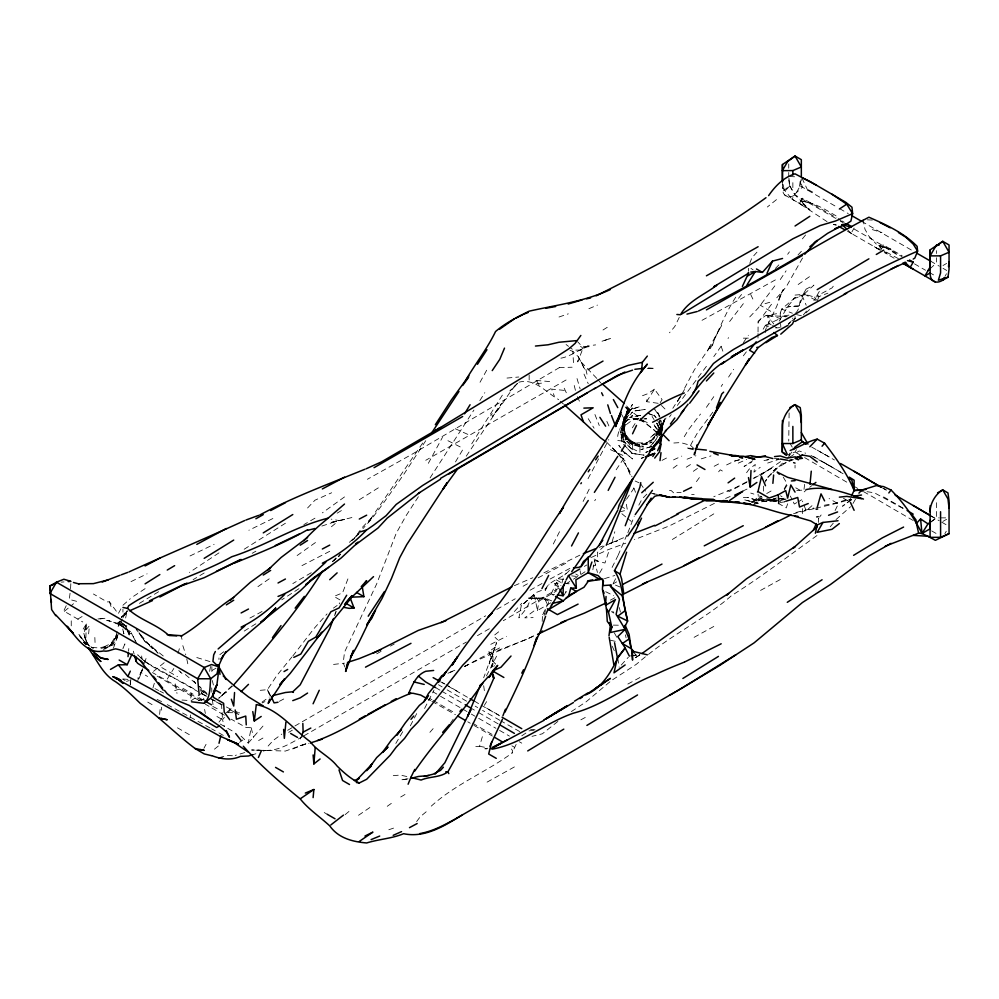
<?xml version="1.0" encoding="UTF-8"?>
<svg xmlns="http://www.w3.org/2000/svg" width="999" height="999" viewBox="0 0 999 999"><rect width="100%" height="100%" fill="white"/><g stroke="black" fill="none" stroke-linecap="round" stroke-linejoin="round"><path stroke-width="0.75" stroke-dasharray="5 3.75" d="M792.856 187.65L792.869 179.121M661.813 436.063L661.862 427.834L657.017 419.717M757.991 338.074L758.029 333.491M758.041 331.968L758.116 321.266L765.496 315.647L780.269 313.087L781.68 309.116L795.042 297.64L804.62 294.243L814.497 297.065L819.005 296.553L827.896 293.157M211.863 666.533L211.863 674.849M86.301 624.013L85.789 640.771L83.879 633.603L86.301 624.013L82.43 630.307M660.901 433.953L661.088 428.271L659.303 420.779L661.613 427.422L664.61 418.868C661.75 431.468 653.433 443.319 639.934 445.404L639.934 452.522L632.554 448.663L625.162 438.474M542.207 621.428L542.519 614.51L545.392 609.34M70.567 588.698L70.879 582.829M638.461 418.943L632.554 419.88L625.162 425.462L625.774 423.776L621.203 438.199L621.166 434.265L625.162 443.119L623.688 441.346L621.615 429.907L625.162 422.215L624.4 422.989L632.554 415.334L624.4 422.989L621.353 429.757L622.627 424.887L623.638 431.068L625.574 415.134L625.162 417.232L632.554 404.42C623.601 413.536 619.492 428.096 626.373 439.785L622.627 424.887L627.996 408.004C624.375 419.667 617.644 432.867 623.126 444.755M763.373 486.163L763.636 492.519M818.381 522.39L818.73 518.131L816.945 522.215M748.388 271.266L748.663 268.269M661.276 432.642L662.1 423.788L662.737 428.059L662.037 431.068M191.259 693.144L190.497 701.223L203.721 691.808M128.546 651.248L128.809 648.551M88.611 633.878L89.423 625.811L84.49 631.493L86.001 625.736M159.615 714.41L160.352 707.08M804.595 484.378L803.658 492.37L805.843 490.397M782.417 183.391L782.442 187.65A17.233 9.953 -60 0 0 795.042 194.917L800.249 185.901L800.973 179.795M799.537 186.301L800.511 178.634M662.362 430.207L662.737 427.322L660.714 419.967M661.113 433.504L661.862 427.834L654.295 415.147L656.243 418.431M70.067 593.244L69.256 599.4L76.486 601.286L70.966 605.856M119.231 621.715L117.432 630.044M130.232 684.265L131.393 675.636M789.11 412.899L788.748 441.121M569.455 570.354C562.824 578.334 550.811 579.645 545.491 588.836L536.538 592.357L523.701 603.646L521.765 603.321L518.868 617.906L526.498 608.329L529.158 602.647L534.34 595.267L538.911 601.148L537.474 610.514L535.002 610.164L524.762 617.857L533.129 617.619M663.823 420.167L662.587 427.984L659.952 434.977M658.166 403.309L646.59 401.685L647.327 397.215M491.595 667.669L492.22 663.973L495.429 664.073L493.731 666.495M608.478 552.459L604.969 563.011L594.43 560.576L592.794 570.042L590.147 571.578M545.491 588.836L545.192 590.471L549.063 584.165M241.109 736.163L248.264 743.106L251.186 727.734L246.166 727.522L231.119 719.155M210.564 666.458L209.515 671.927L216.046 668.169M125.649 618.019L127.01 611.138M141.983 669.805L137.712 680.656M661.001 435.589L662.637 427.385L655.282 440.821L650.162 446.391L658.079 437.312M189.96 717.981L190.622 714.947M119.705 621.128L118.706 625.661L122.203 619.155M431.268 806.131C455.144 784.34 486.026 772.102 512.025 753.121L512.562 750.724L509.49 746.066M788.511 458.042L789.847 451.985M661.675 427.447L663.361 419.892M127.01 610.726L126.448 613.074L121.229 617.357M612.212 541.783L614.81 531.743M495.467 647.04L488.773 651.698L492.22 660.027L495.429 664.073L493.044 661.75L492.882 654.07L496.615 642.632L483.678 677.759M178.059 653.546L179.945 646.353M795.679 313.024C801.323 308.117 798.014 297.565 804.62 294.243L806.106 289.098L813.96 285.115L802.522 295.554L806.106 289.098M544.118 615.434L546.103 608.054M538.911 601.148L556.268 591.133L554.845 583.428L561.9 583.054L563.911 575.686L566.083 573.538M117.008 631.505C116.021 640.072 110.352 647.452 102.135 650.212M475.799 746.553L479.557 746.29L482.554 736.026M152.909 688.061L154.633 682.23M117.457 635.714C117.095 644.193 107.68 647.115 100.774 648.413L111.126 643.456L116.521 634.615M113.436 648.201L117.857 635.414M660.926 433.841L662.737 427.322L657.979 413.012L654.707 409.453L659.515 416.308M142.308 669.992L137.712 678.346M144.643 662.812L146.041 658.503M710.326 348.676C718.543 330.756 725.798 311.838 737.012 295.267M787.649 503.808L786.25 507.904L773.376 500.474L760.938 501.823L752.122 505.257L756.955 501.823M142.757 668.893L141.371 672.864L147.615 676.473M712.337 345.829L715.184 337.35L721.578 325.587L707.08 351.323L711.226 345.192L694.492 369.642L683.353 390.509M802.534 258.042L786.513 286.313L781.905 292.183L776.735 306.256L765.496 329.77L765.696 334.39M627.859 532.742L634.29 516.108M116.471 634.964L114.473 640.272L118.357 633.99M334.565 615.721L336.101 611.65M139.111 678.471L142.707 668.93M347.914 578.908L342.557 592.869L333.928 596.415L340.884 600.436L339.185 603.933M749.762 263.386L751.897 257.804L756.955 252.198M334.99 614.085L336.001 611.475M638.836 505.144L642.082 498.951L647.327 493.656L644.705 489.797M817.194 301.011L819.005 296.553M516.146 744.405L512.025 753.121M546.565 606.942L549.113 601.261L544.48 597.939C511.351 599.6 537.837 595.204 549.113 601.261M779.183 321.154L787.649 306.581L795.042 297.64M300.212 738.985L301.373 736.251M827.047 221.641L799.387 203.446L802.422 198.189L836.887 217.969M622.889 422.115L628.758 408.441M618.044 555.469L626.773 535.164M679.258 317.382L674.75 326.573L669.48 332.792M793.768 321.129L795.042 318.356L795.042 314.248L802.422 316.046M551.311 593.668L556.468 582.492L560.976 585.576M486.438 675.936L496.565 656.206M66.246 605.669L63.849 610.689L64.348 611.338L82.767 621.977M765.284 482.155L766.558 479.483L765.496 480.694L771.153 473.601L776.485 468.156L772.876 470.904L786.425 462.387M424.587 708.453L434.041 690.034M835.102 510.526L838.348 503.871L829.108 498.538M564.26 595.054L566.083 591.371L566.083 594.105M583.104 501.486L589.672 488.224M612.112 567.42L617.782 555.993M684.502 389.46L681.942 393.981M819.342 291.421L813.91 300.674M553.321 543.98L559.989 530.781M588.024 478.733L608.803 439.572M620.042 587L612.874 584.028L615.684 578.608M410.352 725.823L417.17 712.699M784.165 488.936L787.075 483.466L783.241 477.147M122.902 617.857L125.687 612.637L121.441 617.007M203.946 748.226L206.056 744.33M428.346 463.311L442.457 437.337M480.019 382.267L487.162 369.343M120.916 608.903L118.219 613.773L109.428 601.798L107.13 601.922L93.419 594.005M680.044 397.028L677.31 401.86L681.168 395.292M402.759 731.668L395.829 743.456M855.506 499.163L852.859 503.746M809.814 209.478L792.007 199.176L795.042 193.931L802.422 187.15L801.335 184.003L801.335 179.645M799.387 203.446L802.422 198.189M879.969 249.975L851.098 233.291L854.12 228.047M796.44 449.6L795.042 452.023L787.649 455.082M944.979 276.336L946.478 273.751M944.854 533.666L946.253 531.243M880.619 250.362L883.665 245.092L902.134 255.744M763.161 329.22L765.371 325.424M599.562 573.114L603.009 567.245M680.007 397.103L672.827 408.304M815.933 300.337L804.62 294.243L798.288 306.418L787.649 306.581M455.482 461.913L463.037 449.225M430.07 477.909L473.913 410.052M684.253 436.713L688.711 429.383L700.511 414.048M502.347 395.154L470.854 445.204M167.245 679.07L173.814 668.481M479.845 400.599L484.84 392.644M784.352 489.61L788.199 483.441L787.075 483.466M425.749 440.709L403.671 474.55L383.216 503.421L372.177 518.319L362.974 528.596M484.278 705.394L486.625 701.635M646.59 401.685L654.482 389.185L662.1 399.65L659.602 403.546L664.972 408.978L665.059 412.35M632.355 427.809L636.438 421.416M623.788 458.341L614.547 472.202M721.178 386.463L722.627 384.215M743.343 355.819L746.852 351.186M789.285 455.819L791.757 452.023M743.343 303.684L728.571 322.889M728.034 338.461L728.571 337.637M758.116 322.352L772.876 302.41M728.571 377.085L733.666 369.318M774.824 285.864L758.116 308.142L748.713 317.994M706.405 407.33L713.798 396.64M706.405 366.333L676.872 406.106M780.269 279.558L786.088 270.829M466.246 456.193C478.059 438.486 490.097 421.079 501.71 403.321L492.22 416.633C501.923 406.531 507.842 393.244 517.619 383.179L509.927 391.009L517.395 383.554M721.178 346.203L713.798 356.618M743.343 342.719L748.351 335.252M787.649 325.911L792.931 318.044M626.523 499.263L633.953 488.199L631.405 486.725M418.369 496.728L405.981 515.859L396.203 533.316L376.648 583.965L344.505 652.222L343.219 662.974L344.942 667.095M450.349 723.326L453.608 718.631M490.734 415.759L492.22 413.636M594.717 500.711L595.629 499.413M666.021 418.019L656.53 433.004L661.5 427.347L650.099 437.824L654.707 433.853L660.814 433.741M260.24 690.321L267.395 689.685L276.598 675.848L291.858 657.042M422.714 442.994L368.281 522.44L372.764 516.495L362.237 527.484L353.484 539.472L358.391 533.778L347.24 544.405M746.578 472.727L749 469.343L755.294 464.448L753.92 472.177L760.214 467.295M292.807 656.006L313.848 628.746L327.06 613.898M787.649 254.295L789.41 251.848M117.482 635.189L109.653 646.016L98.127 647.901L89.823 647.227L93.394 648.201L86.001 643.856L78.621 633.99L86.001 643.856M359.278 533.179L351.898 540.746M638.461 418.643L632.554 418.331L625.162 420.854C621.603 426.123 616.808 432.517 617.782 439.185M669.48 416.92L671.191 414.585M696.428 481.63L700.823 475.636M416.633 821.553L420.204 816.795L428.321 809.989M833.266 286.226L831.967 287.937L817.507 295.692M833.303 523.126L830.244 526.773M819.542 517.07L821.166 514.96M218.956 722.177L224.35 715.184M224.375 717.369L222.527 719.717L224.338 726.485M228.059 712.687L231.756 707.991L226.336 712.687M738.511 298.289L741.558 294.48M712.836 412.2L697.477 432.854L691.633 443.206L690.571 445.367L693.044 449.063M248.264 743.106L263.012 726.036M802.422 238.861L806.118 234.29M718.631 471.815L720.254 469.805L725.474 472.814M803.346 314.935L807.929 309.39M429.882 732.329L433.141 728.633M268.144 746.053L273.202 740.446L281.843 734.065M514.385 611.538L521.765 603.321M621.228 665.059L628.334 657.23M798.001 254.97L802.422 250.162M776.785 297.752L781.905 292.183M231.868 685.888L219.143 697.864M788.923 178.259L789.834 185.901L784.627 191.421L782.442 181.631M307.58 507.979L314.985 500.187L331.656 492.757M836.001 519.58L850.549 506.718M775.374 268.481L780.269 263.449M772.726 472.802L782.529 463.124M332.417 561.438L336.738 557.105M232.667 685.901L218.956 698.076M580.856 350.112L583.079 347.964L588.236 345.554L580.856 350.112L573.463 350.1L569.78 347.315M806.018 312.924L810.464 308.679M338.174 556.568L340.259 554.582M332.729 561.738L337.125 557.567L333.953 560.501M604.22 546.078L597.427 552.397L597.877 561.188L589.585 556.393M930.094 268.756L935.364 263.911M523.701 603.646L535.177 593.219M811.962 505.694L806.168 510.876L802.422 501.023M122.939 605.257L130.32 598.701M780.531 461.663L766.757 471.066L751.897 479.545M776.473 199.625L767.344 207.018M331.431 526.748L337.462 521.69M64.348 611.338L69.868 606.768M345.117 814.66L350.162 810.464M760.289 475.861L766.37 470.841M645.342 656.818L636.238 664.36L611.962 680.194M771.653 473.901L765.509 478.871M214.46 749.175L220.592 744.193M153.509 671.34L164.685 662.3M223.252 694.555L226.336 692.057L217.095 699.525M783.491 190.759L789.66 185.802L788.623 179.108M557.867 721.44L542.357 733.803L531.992 736.35M788.248 323.751L790.509 321.953M791.645 321.054L795.042 318.356L797.989 317.432M809.689 487.325L811.775 485.689M498.663 631.83L493.481 635.913L497.564 639.722M127.86 610.839L122.939 614.66L122.939 609.278M645.704 443.818L654.707 436.825L652.597 439.26L661.326 427.247L664.61 420.616L658.528 434.165L660.951 428.359L654.707 438.111L645.142 443.481L647.327 442.944L632.554 442.869L627.384 439.21L623.963 432.654L622.739 424.837L627.384 439.21L639.934 446.74L643.593 446.903L632.654 444.692L639.934 446.74L626.885 439.485L623.026 433.191C620.829 423.588 625.686 414.398 632.554 407.992L628.458 412.999L630.706 409.565L640.197 406.518L630.706 409.565L622.976 422.165L625.824 415.284L623.838 431.193L622.802 424.8L626.885 439.485L632.554 444.58L623.026 433.191L625.824 440.109L623.076 424.637L622.802 430.594L626.448 415.646L625.162 419.992L623.326 422.365L621.615 429.907L624.2 423.988L623.289 439.398L621.166 434.265L623.538 442.657M542.519 614.51L543.918 613.411M648.488 654.37C674.974 633.066 705.843 618.119 731.455 595.666C761.438 576.86 789.285 555.332 818.044 534.79M931.205 521.94L936.463 517.869L939.26 517.869M121.478 617.245L128.109 612.125M609.865 681.817L586.101 701.835L568.581 713.411M315.472 542.532L295.13 556.955M851.797 499.2L842.482 506.256L851.31 499.625M344.505 496.928L322.352 512.862M673.126 468.181L679.595 463.386M798.164 284.515L811.588 275.212M223.876 651.698L218.956 655.307L218.956 659.54M654.482 389.185L647.639 393.756L639.934 396.703M930.444 522.052L936.463 517.869L936.463 500.811M239.535 742.332L242.844 739.984M758.166 500.961L764.198 496.678M358.516 815.284L372.053 806.043M387.25 806.293L393.868 801.585M261.963 702.172L269.193 697.04M257.929 586.65L271.353 577.347M333.429 608.104L337.125 605.494M693.318 471.303L700.012 466.645M218.956 552.872L189.41 572.427M521.765 735.826L529.158 730.843L535.064 730.082M789.685 457.255L799.088 450.949L805.694 453.221M298.963 588.673L281.73 599.812M713.798 513.861L669.48 541.258M145.092 588.661L132.33 597.102M593.156 566.433L595.629 564.797M752.821 460.689L744.03 466.471L751.535 462.275M103.347 649.412L115.547 641.483M580.856 574.487L585.776 571.291M359.278 499.775L381.443 485.889M255.881 623.801L241.109 633.004M686.238 467.22L693.281 462.762M573.463 579.183L579.62 575.274M603.009 329.995L610.389 325.324M639.71 654.982L633.828 658.691L639.959 654.845M285.427 523.239L241.109 551.173M311.276 572.727L292.807 583.578M566.083 583.778L569.78 581.48M204.183 572.989L193.107 579.682M158.629 591.72L137.712 604.395M337.125 513.174L343.943 509.04M77.81 619.105L85.027 614.747M559.477 367.545L412.337 454.058L367.382 479.283M314.96 518.194L303.883 524.612M558.691 588.286L503.296 620.704M287.65 730.319L293.681 726.685M288.711 732.342L292.345 730.182M766.757 471.066L772.876 467.445L753.184 478.371M400.699 797.002L408.029 792.707M758.116 498.551L761.8 496.391M751.96 502.135L756.88 499.263M258.604 740.546L265.984 736.275M766.733 493.518L772.876 489.96M942.994 265.522L946.627 263.424M294.917 725.986L301.061 722.427M302.297 721.715L485.714 615.821M496.79 609.427L515.247 598.763M584.353 566.396L586.875 564.934M302.66 736.55C290.497 743.231 277.772 751.872 263.261 750.174M303.883 735.838L466.371 642.032M477.447 635.639L489.76 628.521M550.874 602.772L537.474 610.514L534.34 595.267M612.874 584.028L616.633 581.868M942.894 521.428L946.59 519.293M566.083 379.97L425.749 460.302M796.777 502.609L794.305 504.033L790.321 496.041M798.014 501.91L801.722 499.775M252.185 553.296L255.881 551.198M376.723 653.821L382.942 650.299M523.114 586.251L529.333 582.729M530.044 590.247L542.519 583.229M499.612 647.889L462.674 667.382C486.263 655.606 510.676 646.066 534.865 635.676M780.269 579.532L758.116 591.745M713.798 626.448L691.633 638.698M514.385 766.932L484.84 783.378M550.049 579.058L571.715 567.395M775.386 279.895L699.799 321.541M329.732 551.311L300.2 566.533M390.447 646.103L394.23 644.03M639.934 677.522L625.162 685.514M538.111 577.847L569.005 561.575M746.827 482.305L728.696 491.733M775.424 498.526L765.496 501.386L761.063 500.936M610.389 600.149L615.322 597.489M580.856 719.817L588.236 715.858M279.333 701.348L287 697.24M776.573 497.939L772.414 499.912L776.61 499.338M786.313 462.312L783.628 463.748L792.17 460.152M543.918 572.827L580.856 554.67M747.027 481.643L735.102 487.887L713.798 496.715M662.05 460.364L668.506 456.98M714.16 466.283L721.89 462.225M262.337 702.909L264.947 701.573M490.784 644.343L506.481 636.338M529.158 638.086L535.302 634.952M131.031 581.605L147.103 573.826M190.01 555.968L214.123 544.305M272.864 518.518L248.876 530.257M591.371 557.43L607.742 549.825L625.786 543.181M726.598 464.935L734.652 461.051L740.446 459.453M756.118 500.524L750.724 503.084L758.116 497.152L758.116 494.055M757.454 499.875L762.849 497.315M742.519 491.183L749.337 488.012M673.538 459.877L681.768 456.106M765.496 325.224L780.269 318.531L780.269 313.087M514.385 585.664L532.842 577.722M714.397 503.384L669.48 525.849L634.427 539.647M292.807 748.925L307.492 743.194L285.427 751.061L251.586 749.987L259.053 750.162M843.418 498.264L847.264 500.487L849.999 499.263M727.534 491.058L728.571 490.609M772.876 499.213L775.286 498.139M738.261 463.136L746.665 459.465M725.574 498.464L732.654 495.442M588.911 308.691L597.464 305.095M610.851 543.094L627.285 536.176M526.51 639.372L497.664 650.549M464.835 666.308L467.719 665.134M648.301 451.348L645.741 452.36L647.327 451.835M767.657 463.061L779.245 459.203M687.075 459.178L695.903 455.744M607.017 544.78L617.782 540.596L609.727 543.543M244.805 752.559L235.202 755.444M450.187 672.065L455.257 670.117M847.264 500.487L850.112 499.4M447.914 673.239L455.294 670.466M793.456 298.851L802.147 295.667L806.193 305.269M770.866 499.413L765.496 501.386L771.865 499.6M643.943 457.33L641.258 458.304L644.892 457.092M599.313 547.327L603.009 545.991M845.953 499.737L836.887 503.021L822.739 505.519M652.247 446.441L640.921 449.587L651.947 446.391M388.823 829.744L396.203 827.209M559.003 317.008L568.294 313.836M351.898 517.544L336.613 521.216L319.131 526.948M174.638 690.646L182.492 688.074L193.107 694.205M109.753 646.078L115.547 644.205M604.482 578.658L614.822 575.461M701.261 458.841L710.951 455.906M252.922 754.657L255.881 753.758M769.817 302.272L760.064 305.157L771.99 312.05M787.649 460.626L792.082 459.39M263.261 751.073L265.597 750.424L263.074 750.311M814.247 508.591L793.556 513.723M815.721 508.179C827.247 505.619 838.436 503.234 849.699 499.4M218.956 757.717L227.31 755.469L233.716 755.806M560.926 358.179C573.401 355.894 582.654 345.854 595.629 344.905M126.486 681.33L129.283 680.581M300.2 745.629L309.053 743.293M795.841 512.512L813.898 508.029M734.652 461.051L739.372 459.84M619.655 511.9L627.372 509.989L625.686 500.487M780.269 500.487L786.176 499.088M336.613 521.216L329.732 522.739L344.505 519.48L338.786 520.541L331.218 519.155M768.88 459.54L763.548 460.689L768.443 459.652M198.551 700.511L204.183 699.462M796.765 490.521L803.808 490.034M487.787 748.251L484.84 748.775L487.787 748.925M786.163 498.988L774.237 500.974L777.259 500.736M97.902 618.98L105.769 618.194L95.105 619.505M630.856 655.856L639.934 654.357M789.135 460.389L793.556 459.702M408.042 778.82L400.674 779.932L408.379 778.858M333.554 664.422L344.505 663.161M778.134 499.113L784.24 498.214L780.519 495.779M784.24 498.214L772.876 499.9L759.715 499.263C765.284 502.372 771.44 500.249 777.309 502.06M795.042 295.092L804.62 294.243M776.448 459.602L779.357 459.178M788.948 315.122L781.33 316.221L765.496 315.647L772.876 316.208L780.269 318.531L780.843 327.435M780.269 502.472L784.789 501.848L777.647 500.986M638.573 418.868L633.091 419.468L637.624 419.255M758.753 500.561L770.054 499.475M536.538 383.616L543.918 382.954M506.993 378.059L518.806 376.998M393.269 775.661L400.187 775.062L408.204 776.822M775.699 327.984L779.707 327.672M61.226 582.13L64.011 581.918M630.831 655.993L639.772 655.332M883.665 245.092L878.283 245.492L880.032 249.151M673.85 443.007L680.631 442.582L690.571 445.367L694.018 448.626M518.806 382.217C534.827 377.859 546.228 392.595 558.691 399.637M799.5 305.719L791.37 306.181L781.68 309.116L792.369 313.224M529.632 598.538L543.169 597.827M643.681 418.956L646.703 418.806L641.296 418.731M774.362 458.616L778.795 458.441M559.265 367.669L572.115 367.207M647.327 368.531L654.707 368.356L647.527 367.869M743.343 338.162L749.2 338.124M255.881 750.199L260.314 750.187M940.658 517.869L946.253 517.869M613.349 625.124L619.255 625.212M227.672 712.624L233.229 712.724M234.615 712.749L240.172 712.849L235.015 711.251M676.872 492.519L681.131 492.607M743.343 497.44L747.914 497.552L756.655 500.199M691.633 494.368L694.18 494.455M872.352 220.055L863.036 219.63L864.984 229.283L868.893 236.164L876.285 244.056M789.597 176.498L796.54 176.885M182.018 700.049L189.41 700.524M535.926 380.432L549.949 381.568M787.224 316.596L781.468 316.134L785.988 316.87M530.631 729.407L535.064 729.769M122.939 678.945L130.32 679.582M632.554 442.732L647.327 444.155L652.097 441.995L646.603 444.33L647.327 444.155L639.934 445.217L632.554 442.869L625.162 434.34L627.384 439.21L639.934 445.217L632.554 442.732L623.963 432.654L626.885 439.485L634.165 443.818M564.235 390.384L551.623 389.135L554.333 396.103M564.697 583.366L568.906 583.841L568.781 581.068M588.236 346.853L581.805 346.129L577.634 341.745M617.782 440.534L627.11 441.608M571.628 575.861L576.211 576.386M758.116 495.966L761.151 496.316M773.376 500.474L776.223 500.811M789.66 185.802L795.042 195.117L801.223 200.999C814.123 202.385 825.549 209.615 836.488 216.146M554.495 594.567L551.635 594.18L554.208 595.666M669.48 490.359L671.278 490.621L675.749 494.867M866.995 491.695L874.35 492.782L904.694 509.365M653.021 493.718L657.417 494.43M651.56 493.481L654.707 493.993M801.223 200.999L806.73 207.73L801.223 200.999L809.814 202.447M558.691 578.783L564.597 579.782M833.441 224.5L836.4 225.05M833.303 224.475L835.976 224.962M479.557 746.29L487.899 747.864M610.389 640.247L617.582 641.82M768.643 326.236L765.808 325.537L768.144 327.535M693.456 449.787L686.151 447.927L694.08 448.626M772.402 500.462L776.335 501.461M803.171 201.261L813.124 204.046M756.63 500.224L747.914 497.552M637.599 419.842L632.554 418.331M638.985 420.229L647.327 422.589L641.171 419.742M885.376 247.615L878.283 245.492L881.518 248.564L878.283 245.492L891.058 249.35L885.376 247.615L899.762 256.368M660.751 433.204L654.707 431.206L659.815 435.714M872.277 229.595L881.967 232.53M570.067 350.462L572.827 351.311L578.259 356.693L585.039 369.842L578.259 356.693L577.759 361.95L583.079 347.964L580.481 346.453M196.791 657.542L211.563 662.062M771.403 499.712L777.309 501.548M750.724 493.069L753.895 494.093M126.836 625.861L106.743 620.391L110.839 621.128L108.167 620.379L122.939 626.186L130.32 631.518L116.933 623.039L122.939 626.186L117.882 622.489L130.32 633.828L125.849 626.423L122.939 624.1M648.925 413.773L654.707 415.859L656.543 417.832M647.327 413.111L654.707 415.859M551.698 600.874L544.48 597.939L547.477 604.745M635.152 481.019L639.048 482.779M455.294 428.733L470.067 435.402M610.389 449.612L625.162 456.443M161.576 701.585L156.169 698.988M766.733 498.464L772.876 501.448L769.155 499.4M605.694 591.72L613.748 595.704M898.438 258.666L884.902 251.336M447.914 440.696L462.674 448.164M154.945 688.623L158.629 690.496M771.228 324.887L768.618 323.551L767.544 315.647L773.788 323.976M772.539 325.549L776.46 327.547M810.951 455.469L831.967 467.082M159.865 691.121L163.561 693.056M212.799 706.418L218.956 709.665M226.336 706.942L233.716 710.851M167.245 704.607L210.339 728.096M808.328 189.76L815.971 193.881M218.956 702.934L222.64 704.932M174.638 678.309L145.092 661.825L137.712 654.832C153.671 670.966 176.823 677.584 195.567 690.009M211.563 698.888L217.72 702.26M206.643 696.166L200.487 692.757M201.723 700.411L152.485 672.589M428.121 699.238L430.631 700.624M431.88 701.323L455.444 714.722M823.638 453.821L808.715 445.379M519.78 731.593L501.123 721.041M883.665 488.511L886.125 489.897M854.12 486.388L857.816 488.461M179.083 680.968L197.79 691.495M211.563 728.783L215.26 730.856M511.913 745.816L514.385 747.215M233.891 711.875L226.423 707.654M235.14 712.574L238.873 714.672M216.458 702.035L222.69 705.544M847.539 231.331L854.12 235.04M817.194 450.112L831.093 458.054M813.498 456.468L841.82 472.764M519.305 741.758L521.765 743.144M201.523 693.606L206.506 696.415M210.24 698.526L215.21 701.335M220.18 724L233.716 731.792M218.956 732.929L223.876 735.726M499.887 720.341L482.604 710.414M433.141 700.461L455.294 713.211M823.7 462.325L843.193 473.801M486.625 708.091L500.187 715.896M447.914 686.026L468.831 698.076M475.212 706.156L477.672 707.579M800.249 185.901L838.124 207.767M839.635 208.641L848.251 213.611M861.513 221.266L913.498 251.273M930.444 261.064L939.347 266.209M943.031 268.331L946.727 270.467M835.664 218.369L795.042 194.917L789.834 185.901M840.584 221.216L843.044 222.627M854.12 229.033L902.134 256.743M914.447 263.848L925.524 270.242M929.207 272.377L935.364 275.936M879.757 249.85L873.251 246.091L879.382 249.65M784.627 194.917L802.422 205.195M894.117 258.204L884.29 252.51M824.587 454.283L834.427 459.977M930.444 515.659L939.197 520.716M941.67 522.14L946.59 524.975M883.665 496.928L904.595 509.015M799.962 454.87L795.042 452.023L792.944 448.389M931.68 530.906L939.06 535.177M846.74 482.13L802.422 456.293M913.211 520.504L883.665 503.334A637.437 368.019 60 0 0 861.513 490.546M795.778 487.824L799.575 490.01M632.03 444.455L621.728 438.499L619.742 428.833M620.279 505.894L627.372 509.989M575.761 574L578.284 575.461M556.318 579.832L561.9 583.054M611.438 611.65L613.935 613.099L611.813 609.627M488.773 651.698L492.882 654.07M457.043 691.058L445.979 684.652M474.3 700.998L479.92 704.457M481.143 705.169L499.612 715.808M466.583 701.186L445.754 689.048M440.522 696.278L460.214 707.654M499.612 730.419L509.453 736.113M472.527 723.151L492.22 734.502M467.782 721.815L470.242 723.239M473.938 725.374L492.395 736.038M161.801 667.607L177.522 676.685M198.976 697.589L204.083 700.549M216.933 716.495L222.527 719.717L221.566 704.944M122.765 679.17L125.075 680.506M147.752 702.135L154.645 706.118M177.422 727.796L191.259 735.788M324.213 812.537L326.473 813.848M441.758 691.208L462.674 703.333M470.067 707.604L477.447 711.887M478.683 712.599L498.376 724M462.674 709.078L467.607 711.925M471.291 714.06L474.987 716.196M478.683 718.331L495.916 728.283M440.522 681.73L444.218 683.878M223.751 714.884L210.265 707.042M639.934 419.168L654.707 430.332L658.341 435.876M205.357 704.183L209.028 706.318M199.238 700.611L155.145 674.899M442.32 682.504L444.755 683.94M841.82 220.841L844.28 222.29M435.601 687.599L440.522 690.496M429.445 698.289L431.905 699.737M438.461 684.74L442.107 686.887M433.141 691.907L436.825 694.093M931.855 516.433L934.277 517.869M206.818 693.955L199.313 686.35L206.855 693.368M148.901 664.285L142.145 659.652L141.646 655.968M163.274 655.993L144.643 641.158L136.139 629.008L144.643 641.158M185.352 674.5L196.016 683.703M750.961 268.356L753.134 269.955M566.083 344.518L568.543 346.378M637.712 416.196L624.999 406.468L631.43 411.288L625.324 404.57M640.109 418.169L659.115 434.528M622.389 450.624L632.554 458.966L622.389 450.624L625.162 453.658L621.528 448.901M621.865 513.723L626.298 517.357M627.409 518.269L631.843 521.915M560.214 401.236L563.448 404.008M85.864 644.392L83.704 642.232L88.012 645.941M83.704 642.232L86.001 644.218M202.185 690.921L204.183 692.919M180.182 671.815L182.018 673.513M178.796 670.541L180.944 672.527M883.665 250.612L887.974 254.645L885.813 252.61M207.193 694.517L204.183 691.42M847.726 230.032L851.098 233.291M122.777 623.076L126.061 626.298L130.345 637.412M802.422 202.572L809.814 209.902M606.967 442.47L625.162 461.051L612.375 447.877C621.278 455.519 626.673 466.683 632.055 476.873M158.117 653.234L151.074 645.978L157.917 653.009M633.603 652.297L636.75 655.544M623.875 444.642L632.554 453.646L629.944 451.773L632.267 453.446L644.093 455.144L632.267 453.446L623.763 444.705M654.707 426.161L658.241 429.92L660.077 435.064L653.671 424.026M838.498 218.394L841.52 221.766M195.654 683.353L193.669 681.081L196.503 684.365M200.624 689.01L203.609 692.407M596.803 378.396L580.856 361.7M597.802 379.533L600.774 382.929M782.442 187.65L792.007 199.176M140.772 634.865L152.485 648.526L144.718 641.108L139.236 632.829M554.845 583.428L558.616 588.074M625.162 406.905L629.545 412.375M86.326 644.13L79.82 635.951L82.929 640.971M620.616 447.714L618.806 445.342L620.953 448.514M656.393 423.052L658.066 425.362L656.518 422.39L659.989 428.908L660.863 433.067M120.579 620.941L129.008 633.129L127.335 630.644L129.82 636.7M814.497 297.065L816.52 300.025M640.347 483.366L643.831 488.511M89.286 646.053L86.001 641.171L87.125 643.831M89.286 645.953L86.001 640.933L83.879 633.603L87.8 644.979M588.236 418.681L594.093 428.196M652.085 416.421L654.058 419.655M790.147 443.544L792.244 447.177M659.852 416.371L657.979 413.012L659.065 415.796M614.335 632.879L617.095 637.787M621.728 414.61L625.162 420.854M119.156 621.653L122.552 627.884L120.842 622.402M270.105 695.616L267.395 689.685L270.654 695.816M536.775 380.656L540.234 387.187M135.464 641.033L131.244 632.904L136.988 643.756M564.198 388.236L567.757 395.841M594.929 414.498L599.275 425.537M556.468 582.492L559.115 587.787M577.26 396.665L580.856 404.108M492.22 660.027L493.044 661.75M750.724 294.53L754.133 301.735M801.96 178.084L807.629 190.16M612.162 646.191L614.597 651.385M267.395 689.685L269.83 694.917M606.855 421.391L610.389 429.27M584.003 374.088L588.236 383.703M630.044 471.79L625.162 463.274L630.943 476.386M87.113 643.681L85.989 640.908L86.901 643.818M633.953 488.199L635.514 492.307M657.017 423.726L660.464 433.154M200.612 690.009L204.183 699.937M721.178 346.478L723.189 352.098M659.715 434.19L658.241 429.92L659.19 434.253M109.428 601.798L111.851 608.928M182.829 645.629L185.764 654.782M577.022 378.571L580.119 388.886M850.286 498.139L850.998 500.599M181.131 636.126L182.018 639.348M133.329 651.161L134.116 654.058M594.43 560.576L597.439 572.489M123.876 633.903L122.565 628.321L123.864 633.691M574.238 385.489L575.624 391.171M251.186 727.734L253.646 737.687M625.349 634.827L626.086 637.812M212.3 680.544L213.399 685.014M619.33 607.592L620.404 612.1M585.876 369.355L587.587 376.898M186.763 658.865L188.224 665.796M175.225 683.878L177.01 693.443M204.62 709.377L205.344 713.448M659.303 420.779L661.313 433.004M660.601 432.829L659.989 428.908L660.439 435.015M617.782 658.241L619.193 667.307M483.678 685.714L484.527 691.895M212.362 699.637L213.162 705.781M580.157 570.854L580.481 573.888M492.22 663.973L492.519 666.857M573.463 362.649L572.827 351.311M661.575 433.466L661.088 428.271L661.388 433.778M161.438 707.192L161.688 710.177M94.843 637.474L95.192 646.203M211.713 687.886L211.838 692.22M936.463 250.649L936.463 253.496M936.463 257.754L936.463 262.025M802.422 508.616L802.422 516.221M795.042 465.209L795.042 468.032M788.748 163.948L788.748 168.207M788.748 172.477L788.748 176.736M632.554 442.869L632.554 448.663M529.158 374.962L529.158 381.643M130.32 680.893L130.32 684.839M71.241 620.854L71.241 628.359M262.038 611.475A510.639 294.817 -60 0 1 248.489 618.768M886.313 490.134A637.462 368.044 0 0 1 882.579 488.024M490.097 661.001L489.148 663.998L493.469 652.971L490.097 661.001M780.269 295.217L778.221 300.949L783.266 289.51L780.269 295.217M124.887 644.03L122.939 648.376L124.887 644.03M627.559 416.283L623.326 422.365L632.554 412.05L627.559 416.283M340.384 554.095L338.673 556.518L340.484 554.145M608.978 338.961L601.336 341.446L610.389 338.574L608.978 338.961M639.934 415.422L629.657 417.495L640.684 415.334L639.934 415.422M639.934 410.164L633.428 411.138L645.242 409.44L639.934 410.164M758.116 503.246L744.105 499.75L758.116 503.246M632.554 449.775L623.688 441.346L632.554 449.775"/><path stroke-width="1.5" d="M782.442 420.429L782.279 452.122L786.4 455.419M792.869 174.862L792.881 170.592L801.335 166.958L795.042 156.044L782.429 164.56L782.417 181.98M930.156 249.85L930.156 272.927A17.22 9.94 -60 0 0 942.756 280.195L947.964 277.185L949.05 269.293L949.05 244.967L942.756 241.333L930.156 249.85L930.156 266.92L924.949 275.936L930.156 272.927M930.156 505.706L930.081 537.35L940.596 537.325L949.05 533.666L949.05 500.811L947.964 492.919L942.756 489.91L937.549 492.919M940.583 255.869L930.144 255.881L935.364 246.853L942.756 241.333L949.05 252.235L940.583 255.869L940.571 272.927L938.398 280.195L947.964 277.185M930.156 520.254L930.119 528.796L921.977 533.503L918.618 533.166L885.226 546.191M557.355 594.954L563.074 595.729L563.224 587.112L565.509 581.443M756.892 482.43L750.224 487.112L751.011 470.504M602.921 580.581L602.434 589.398L606.443 608.766L607.28 621.378L611.838 627.285L610.389 632.529L625.162 629.308L629.108 638.91L631.168 648.626L622.352 643.543L617.782 636.625L625.162 629.308L616.108 614.348L619.48 599.238L617.782 596.166L610.389 586.051L611.238 584.989L603.009 585.576L603.421 580.968L598.051 575.536L588.386 572.764L599.937 579.432L603.009 579.108M606.056 596.503L605.544 605.319L615.446 599.612L608.478 612.162L611.838 627.285L609.353 622.639M234.553 692.544L233.716 706.056L231.356 699.225M320.105 758.99L313.873 763.935L315.197 747.639M611.45 415.509L615.684 426.486C622.152 406.93 628.833 387.412 641.458 371.378L642.369 362.325L647.327 356.081M148.789 670.429L137.712 663.361L136.064 661.276L136.438 657.08M748.263 272.764L747.989 275.761L755.306 271.541L762.412 272.402L772.452 261.139L782.554 258.454M772.876 483.341L773.626 475.037M285.889 722.19L284.353 738.361L283.629 729.407M313.112 797.602L313.873 789.51L305.294 793.094M128.022 656.63L128.421 652.597M809.977 484.39L811.275 471.191M694.567 452.622L694.342 454.845L697.364 444.942M948.501 266.596L949.05 262.025M261.201 716.458L254.308 721.016L256.243 705.069M660.002 460.601L661.001 452.647M608.978 635.814L610.389 625.087M661.813 436.063L660.589 443.881L657.642 450.711M496.266 758.366L488.686 753.995L491.745 741.695M640.759 482.654L639.934 487.075L625.237 525.724M270.654 613.473L260.714 622.377L266.933 617.432L275.674 608.154L263.261 620.804L225.187 653.021L226.336 651.573L221.066 659.178L223.401 655.381L218.956 665.197L219.967 674.425M661.101 444.18L659.502 451.785L654.707 458.079M815.384 533.254L817.194 524.925L822.964 522.44L838.036 520.741M219.018 743.281L220.791 735.776M758.116 491.083L761.55 476.585L765.496 485.726M659.815 443.431L661.638 435.951M631.168 648.626L629.12 634.353L625.162 625.299L624.387 627.659L627.647 621.016L622.215 595.704L623.676 593.131L621.64 578.983L620.054 573.988L626.623 552.197M345.604 671.39L347.789 662.774L345.604 671.39L353.546 650.386L350.512 657.167C360.364 642.17 366.084 625.299 375.499 610.214L371.778 618.269L366.67 624.987L381.98 598.576L391.471 578.471L399.737 557.654L406.73 544.642L447.177 482.704L443.119 488.898L457.954 468.456M548.701 609.552L563.211 600.861L566.083 598.214L568.793 595.566L570.729 588.149L576.336 588.074L575.886 579.807L588.199 572.702M618.106 508.953L619.105 505.207L628.321 486.65M229.857 719.892L224.238 712.175L223.614 703.296L213.848 697.652L212.837 695.604L214.485 689.485L220.517 692.969M817.194 507.492L821.016 493.868L824.587 500.874M617.782 510.189L599.35 544.979L589.585 556.393L583.516 561.426L581.518 565.034M537.262 637.05C528.721 662.924 516.908 687.699 504.932 712.2M697.339 444.792L696.453 447.527L720.566 402.472L714.085 414.735L749.375 358.691L745.479 364.972L758.116 347.689M534.053 645.554L536.538 637.874M269.605 699.213L268.194 703.446L284.628 678.821L279.87 684.602L290.16 673.488L321.965 632.155L317.095 637.874L327.597 626.873L351.261 597.889M545.604 616.283L540.746 630.544L534.502 643.993M591.908 562.025L588.236 572.589L588.236 556.967L580.856 566.957M632.554 479.545L606.268 545.217M333.554 618.443L329.732 628.583L300.2 684.802L292.807 691.758L285.427 692.507L272.477 695.679M212.837 695.604L216.908 684.727L218.094 675.499L218.594 666.695L212.924 661.425L213.686 654.919L215.347 651.51M615.646 426.461L620.879 412.425C604.308 448.114 578.209 478.733 559.527 513.461L563.461 507.192C537.699 543.468 517.107 583.354 488.086 617.195L492.22 612.724C477.435 628.796 464.21 646.465 452.31 664.76L457.53 656.668L454.545 661.288M716.445 407.904L721.79 393.931L723.638 392.157M502.934 715.734L505.469 709.19M618.206 420.591L620.766 414.123L617.182 422.227M408.104 784.227L410.876 777.422M660.439 436.975L658.191 442.495L652.971 448.014L657.28 441.908M168.057 634.752C155.881 623.838 138.986 619.692 127.56 608.379L128.609 605.794C160.402 584.265 198.489 575.474 231.805 556.73C264.922 546.153 294.243 526.598 328.159 518.144L344.505 504.045M433.653 670.454L425.749 671.278C416.096 675.124 412.575 684.79 408.616 693.443L413.049 693.269L420.641 695.017L426.873 698.538M504.507 348.114L499.775 359.365L492.22 370.604M301.96 734.877L303.134 732.142L302.834 723.438M258.416 757.492L261.388 750.686M502.422 719.28L489.947 746.191M813.361 530.382L816.345 523.576M766.995 273.326L772.452 261.139M480.631 684.527L467.632 716.246L470.879 709.602L444.842 762.786L435.027 774.188M545.879 614.185L547.602 610.352M110.464 669.417L118.332 664.884L127.223 664.697L132.105 653.87M313.087 703.783L319.255 690.284M793.768 321.129L792.507 323.888L780.756 334.166M226.261 730.494L229.458 737.175L226.336 731.805L219.368 725.936L216.683 727.497L150.762 688.798L127.872 676.423L130.32 671.141M742.382 286.426L748.613 272.964M637.649 525.287L639.372 521.59M641.545 518.169L635.314 531.63L614.447 570.754C623.95 584.827 622.215 602.672 627.122 618.456M632.554 433.803L636.513 425.412M215.372 689.997L212.175 696.678L216.908 684.727L215.085 688.299M629.108 638.91L622.352 643.543L625.162 647.964L617.782 657.854C610.501 673.051 601.96 687.824 585.726 694.879M410.976 777.172L414.76 769.417M322.352 571.353C296.99 612.087 265.16 648.638 233.716 684.877M851.573 495.591L854.12 490.497L854.12 480.157L849.2 477.122M541.945 588.586L548.651 575.412M521.765 673.139L523.513 669.742M580.856 335.452L575.137 343.369L569.268 348.514L555.344 357.53L433.816 431.568L440.522 427.497L381.506 461.85L366.096 468.793M608.191 490.384L615.022 477.272M571.54 545.978L578.433 532.904M566.083 580.032L568.481 575.561L579.757 569.043M747.027 284.852L755.306 271.541L750.724 272.053M369.68 767.157L376.698 757.567L387.987 747.027L382.505 752.384L391.196 740.346L401.523 729.258L396.878 735.102L405.294 722.901L419.355 705.431L424.013 701.598L428.384 693.593L445.991 671.852L442.869 676.323M503.871 677.472L492.594 670.966L497.702 665.384L488.998 677.422L491.87 672.252M688.136 404.133L681.168 413.124M646.852 504.72L654.707 496.341C661.738 493.456 668.144 498.688 675.124 496.928M651.123 498.114L636.176 523.601L627.847 535.851M909.515 260.015L913.211 262.15L910.164 267.42L902.759 263.162L913.211 269.156M942.756 280.195L944.242 277.622M488.998 677.422L491.583 672.976M822.964 522.44L817.194 532.305L831.967 529.32L839.347 523.576M549.013 609.727L564.135 584.34M571.728 571.665C593.443 541.62 611.663 509.265 632.679 478.796M346.678 595.242L339.098 607.929L330.919 611.738L315.771 637.1L308.341 641.346L300.824 654.058L293.806 657.379M654.607 448.963L649.587 450.836M707.891 425.05L713.798 415.209L707.829 425.162M464.535 413.836L470.067 404.732M452.385 664.81L455.294 660.014L442.719 676.286M621.403 451.186L625.162 445.042M431.793 432.729L458.991 391.446M617.782 456.306L594.38 492.37M652.822 456.456L654.707 453.409L645.292 456.83M930.444 522.052L927.984 523.838L921.977 533.503L930.081 537.35M465.472 380.694C475.112 364.061 487.212 348.913 495.541 331.531C505.531 322.964 517.42 316.958 529.158 311.164C556.356 305.007 584.852 301.473 610.389 289.523M384.503 591.495L368.206 616.208M588.236 500.487L566.421 534.103L525.736 591.708L492.22 629.894L469.717 658.154L462.674 665.284L417.982 722.14L410.976 729.332L404.545 738.423L396.203 747.177L390.134 755.281L366.67 779.27L359.278 782.979L356.331 782.504M666.433 430.194L652.597 447.802L628.87 485.264M435.339 424.7L451.436 399.875L468.906 375.849M580.856 483.691L581.43 482.792M588.236 471.803L589.772 469.443M793.393 449.5L795.042 446.978L802.422 441.745L806.118 443.856M595.629 459.877L598.126 456.093M689.61 403.284L699.025 390.821M483.179 682.579C461.963 713.361 435.876 740.184 414.797 771.028M438.511 682.379L440.197 679.944M684.253 409.465L676.872 419.867L665.259 431.031M768.631 195.617C775.099 186.151 783.803 177.235 795.042 173.838L816.32 185.14M449.538 724.5L442.632 732.392M652.397 490.322L635.239 514.535M477.447 364.298L486.963 349.712M272.452 637.674L281.019 625.574M424.013 701.598L425.037 700.187M599.35 544.979L602.809 540.159M595.629 579.432L599.937 579.432L588.236 581.356L583.978 587.275L568.793 595.566M462.674 385.464L468.581 377.385M670.454 423.988L674.837 417.994M551.311 605.257L552.722 603.334L563.211 600.861L555.494 596.415M369.717 767.17L372.415 763.611L356.668 780.107L359.278 778.283L354.358 780.619M888.823 492.944L891.058 490.034L883.665 486.625L876.285 485.614L861.513 490.184L854.12 490.497L851.847 480.182L849.762 478.546M438.136 680.456L441.783 675.736L444.58 674.512M425.749 699.325L428.521 695.766M295.155 608.141L304.32 596.378M587.387 581.693L588.236 580.606L588.236 581.356M756.206 341.833L749.537 350.249L754.607 353.184M625.162 664.934L613.998 672.827L617.407 657.742L625.162 647.964L629.358 656.118M641.458 371.378L647.327 364.111L640.446 372.552M857.08 490.247L854.12 490.497C847.164 473.464 835.801 457.804 824.587 443.181L817.194 439.148L809.814 446.765M488.536 676.398L479.932 685.938M804.782 254.221L817.194 240.397L809.814 246.728M822.052 446.216L824.587 443.181M345.579 603.146L351.898 595.766L344.505 604.358M459.915 711.4L461.763 709.265M410.976 719.28L413.798 716.033M858.953 493.131L861.513 490.184M511.026 656.018L500.949 667.257L492.594 670.966M652.597 447.802L649.562 451.161L657.692 442.207M443.394 767.17L440.522 770.354L433.141 774.188L424.15 776.435M361.238 586.6L366.67 580.644L365.484 581.88M706.405 380.956L713.798 372.989M275.674 608.154L266.933 617.432L300.2 590.846L314.348 577.285L309.702 581.143M918.618 533.166L916.42 523.364L920.591 518.968L927.984 523.838M366.258 530.269C353.584 543.493 338.649 554.87 322.352 563.211M303.821 540.721L306.518 537.949A282.317 162.987 0 0 1 323.414 522.115L328.159 518.144M693.094 392.744C702.996 381.481 711.251 369.243 724.812 361.563L721.178 364.235L743.343 349.775L731.443 356.855L787.649 325.487M351.898 597.052L373.526 576.635M366.67 770.691L371.054 766.295M639.934 420.417C651.935 407.617 668.131 399.4 684.253 392.957M241.109 691.645L248.489 684.365M267.882 570.004L281.169 557.43L307.58 537.425M284.727 594.393C271.728 607.105 257.642 619.293 241.109 627.122M230.494 600.124L250.374 582.292L270.654 567.632M191.508 701.81L204.183 703.308C210.889 697.09 209.678 687.087 210.689 678.771L204.183 667.494L56.468 582.205L49.95 585.963L51.623 609.59L55.757 615.721M325.811 562.15C311.438 575.324 296.566 589.647 278.034 596.415M244.792 625.986L218.132 648.95M329.732 579.682L337.125 572.877M817.194 526.735L793.256 548.126L795.042 546.59L746.503 578.771L726.598 595.129L728.571 593.456C698.726 612.075 670.466 632.929 642.045 653.496M927.984 270.692L930.094 268.756M641.77 492.719L653.246 482.28M305.781 584.427L341.196 557.966L354.52 545.566L377.997 528.046L387.162 518.194L419.78 492.47M204.183 703.308L211.563 697.452M812.811 484.865L815.921 482.392M330.869 824.912L343.456 815.122M499.612 329.183L514.385 318.868M233.716 597.365C215.272 609.053 200.075 625.262 181.131 636.126L182.018 635.764L167.245 634.69M624.862 610.876L617.782 616.183L627.647 621.016M765.983 197.715C713.086 236.189 654.52 266.521 596.178 295.829M566.083 598.214L576.498 591.483L570.729 588.149M287.687 669.442L284.016 671.565M728.084 482.854L734.652 478.121M328.509 567.32L314.96 576.785M814.385 242.707L827.659 233.316L839.347 226.935L834.789 228.908L846.74 223.851L850.886 221.141L852.609 213.611L851.972 207.205L845.728 202.273L809.814 181.381M681.693 314.036L748.788 273.064M729.37 500.649L742.781 491.333L734.677 495.179M359.378 841.37L372.902 832.117L364.947 836.051M300.324 798.75L313.873 789.51M822.077 579.757L787.274 602.31M355.582 543.756L358.054 542.107M418.369 493.406L440.522 479.183M579.957 698.663L582.242 697.14M795.042 226.011L809.814 216.321M839.347 209.028L846.74 204.171L852.609 213.611L835.738 220.929L820.167 225.562L792.844 238.811L713.798 286.75L716.745 285.277C704.545 294.693 688.224 300.861 680.456 314.747L676.872 314.473M589.198 692.632L610.389 678.383L596.103 688.086M718.456 656.393L682.866 678.471M735.951 654.682L684.253 686.725M307.58 693.056L300.2 697.839L292.757 700.636M263.261 532.879L292.807 514.535M573.463 702.522L546.028 718.88L567.27 705.556M145.092 583.853L159.865 574.537M204.183 558.341L233.716 540.084M853.608 555.319L882.404 537.837L903.596 527.06M300.2 545.192L307.58 540.509M263.261 575.062L270.654 570.379M563.798 729.133L527.722 750.936M226.336 604.87L233.716 600.212M913.211 259.078L914.834 258.067L917.606 251.136L917.119 246.341C904.008 232.942 885.963 224.675 868.893 217.22C811.65 247.44 756.805 282.867 698.476 311.026M637.537 694.954L586.9 725.411M765.971 342.682L777.472 335.502L773.975 332.517M588.236 692.707L574.475 701.186M595.629 688.174L603.009 683.616M543.918 719.829L558.691 710.926M580.856 566.233L578.995 567.345L573.463 567.956M167.245 570.054L174.638 565.659M868.893 258.828L817.194 289.623M731.443 356.855L735.951 354.183M553.034 714.385L566.083 706.668M448.976 473.976L587.187 392.969M876.285 254.47L883.665 250.15M790.184 450.474C799.362 447.152 807.604 441.371 817.194 439.148M676.872 691.058L719.542 665.546L754.095 642.856L802.397 602.547L830.394 584.565L869.205 555.794L891.058 543.356M550.074 414.423L493.456 447.477M551.311 413.698L595.629 387.887M440.522 478.396L492.22 448.201M462.674 416.508L374.051 467.682M594.542 388.698L617.782 375.212L632.554 370.142M669.48 695.329L683.366 687.3M588.236 369.605L603.009 361.076M789.834 407.629L795.042 404.632L800.249 407.629L801.335 415.534L801.335 439.86L802.422 441.745L806.205 443.931M949.05 533.666L935.364 540.334L927.984 536.238L913.211 535.389M455.294 818.993L675.998 691.57M706.405 275.811L758.116 246.728M461.813 815.234C444.23 825.848 425.075 838.248 403.596 833.703C391.77 838.623 378.846 839.172 366.67 842.956C352.659 841.795 338.361 838.186 329.732 825.861C319.892 816.745 308.579 809.402 300.2 798.863C280.132 782.467 260.464 765.546 243.319 746.228M706.405 309.877L802.422 255.457M601.922 384.428L624.787 372.04M757.442 492.045L758.341 491.795L769.155 498.039L778.271 494.767L785.726 490.546L787.649 498.114L790.821 484.965L795.042 492.107M255.881 518.756L263.261 514.622M359.278 719.155L365.434 715.721M391.283 701.398L396.203 698.663M196.791 544.38L226.336 528.508M382.667 706.181L385.127 704.819M367.894 714.36L374.051 710.951M375.287 710.264L381.443 706.867M322.352 488.936L344.505 477.185M795.042 321.441L846.74 293.169M500.337 743.668L492.769 747.814L543.918 720.379M454.383 819.467C443.494 825.586 432.192 831.393 419.78 833.603M270.654 510.576L285.427 502.709M278.034 582.991L285.427 579.02M772.876 523.401L777.809 520.754M145.092 565.946L159.865 558.116M409.478 827.659L417.145 823.551M844.192 294.031L898.201 265.522M303.134 732.142L310.814 728.059M699.025 557.767L684.253 565.534M181.206 585.938L159.865 597.027M241.109 612.961L248.489 609.04M540.234 632.355L542.694 631.043M676.872 513.973L705.182 500.074M684.777 661.925L721.178 643.781M182.13 585.526L204.183 577.697L241.109 559.452M307.58 529.72C284.003 543.231 258.791 553.234 233.716 563.349M322.352 549L329.732 545.104M359.278 519.055L366.67 515.172M670.616 517.907L678.371 513.848M662.861 521.94L669.33 518.581M506.993 740.022L492.195 747.489M410.976 643.331L365.497 667.157M621.878 594.942L647.327 582.042M765.496 527.222L771.653 524.038M623.039 584.24L661.987 564.085M704.233 545.841L743.244 525.711M182.018 585.576L186.95 583.079M654.994 525.936L661.55 522.614M791.008 514.91L763.136 528.671L724.375 545.254M259.865 514.935C293.631 496.878 329.495 483.691 364.847 469.28M796.016 458.229L802.422 455.044L809.814 456.331L817.194 462M578.096 604.108L557.43 614.585L547.365 608.778M516.258 317.907L522.914 314.648M606.143 602.909L584.415 613.111L561.013 622.514M299.525 533.903L275.299 545.516M240.634 559.602L216.496 571.253M683.541 491.246L691.558 487.35M537.537 634.377L566.083 620.779M652.597 422.215C670.741 413.037 693.518 403.434 698.039 381.356L704.42 375.374L713.436 363.524A437.599 252.647 0 0 1 733.453 349.5C793.968 315.185 853.745 278.883 917.606 251.136L913.211 244.093L905.831 237.2L898.438 232.555M796.265 457.992L802.422 455.044M129.695 610.751L152.485 600.586M511.913 586.825L440.921 622.677M184.615 583.965L149.488 600.799M728.571 543.556L681.793 566.995L642.482 584.003M891.058 269.043L905.831 262.4M373.114 653.159L418.369 630.381L445.829 620.779M393.194 835.314L401.573 831.618M654.707 525.324L633.778 533.516M784.964 453.596L782.279 452.122L782.354 443.544L792.881 443.506L801.335 439.86M55.619 583.553L49.95 585.963L50.487 593.381M583.316 553.646L595.629 548.676M371.104 839.61L379.695 836.051M649.787 450.824L654.707 448.788M380.919 649.737L359.278 658.616L347.465 662.437M684.253 662.137L676.872 665.134A607.941 350.999 -60 0 0 654.707 674.837C626.735 685.776 602.672 705.531 573.463 713.161C545.329 722.801 521.915 743.768 492.22 749.15L490.684 748.401M808.241 503.546L799.5 507.03L797.739 497.477L785.701 501.311M244.693 520.529C206.318 538.136 167.37 554.358 129.021 571.915M647.327 456.268L654.707 453.409M120.03 575.262L102.235 582.042M524.25 313.998L528.084 312.55M121.316 574.787L127.735 572.402M317.545 740.471C350.412 728.396 378.384 705.756 410.976 693.231L408.616 693.443M828.571 515.284L837.574 511.95M777.472 335.502L771.877 337.562L758.84 347.103L756.718 347.477M245.941 520.029L258.641 515.384M322.352 739.123L310.539 742.906M568.169 304.021L582.13 299.9M240.597 756.33C231.343 760.589 221.303 759.228 212.075 755.744M252.922 754.657L248.489 755.993L241.109 756.368M359.278 532.117L366.621 530.007L373.339 525.362L386.101 515.671L396.191 504.433L422.552 485.539L443.956 472.315L603.658 376.898L619.193 368.806L628.071 365.409L642.369 362.325M410.976 778.371L418.369 776.473L428.858 775.561M686.937 314.111L697.215 311.513M108.167 579.919L93.394 583.641L78.621 583.728M307.58 530.357L314.96 528.496M757.567 499.875L759.44 499.425M805.918 489.635C825.524 485.152 845.029 492.769 863.461 499.063M586.613 298.826L590.571 297.952M759.115 457.117L765.496 455.756M576.573 340.622L558.978 342.245L548.051 344.792L535.452 346.041M816.146 509.315L817.731 509.028M545.766 308.291L555.619 306.518M816.645 516.92L818.218 516.658M861.513 495.029L853.658 496.191M846.603 228.958L842.12 224.613L846.74 223.851M278.034 702.247L274.063 702.896L271.253 696.69M589.71 580.369L592.669 579.907M799.475 458.778L802.422 458.304L795.042 456.855L787.649 457.979M634.827 369.305L642.519 368.419M774.512 456.605L780.269 455.969L786.787 458.042M839.347 497.152L846.74 496.366L861.513 498.688M731.368 456.106L743.343 456.231L754.969 459.353L744.917 456.63L750.724 455.631L758.678 457.217M791.395 480.969L795.042 480.656M860.039 489.985L865.946 489.485M362.337 587.237L363.898 596.665L350.836 597.19M68.169 581.58L70.954 581.368L63.849 579.233L56.468 582.205L49.95 593.493L197.665 678.771L210.689 678.771L216.945 673.85L218.594 666.695L211.563 664.547L204.183 667.494L197.665 678.771L199.201 694.942M350.249 598.064L354.046 608.029L349.175 608.354L343.606 607.305M583.866 408.116L593.169 407.792L580.993 414.822L583.466 421.928L600.411 437.724L605.981 441.758M743.343 503.396C761.987 505.844 779.47 514.473 797.989 516.308M752.197 456.843L765.496 456.643L772.876 458.541M445.729 771.827L447.914 771.802C465.022 741.658 480.019 710.252 493.731 678.408L493.431 675.524M792.881 170.592L782.367 170.629L787.649 161.551L795.042 156.044L801.335 159.678L801.335 176.736M936.463 244.967L939.26 244.967M709.827 451.311C717.245 452.797 724.849 453.883 732.242 455.419M701.785 498.588L688.086 497.964L691.633 499.15L713.798 499.55L700.711 499.213L706.405 500.911L727.509 500.799L722.989 500.561M699.025 498.688L684.253 498.139L679.819 496.815M706.405 450.074L695.304 449.001M787.649 460.277L780.269 459.041M216.546 665.097L218.956 665.197M730.044 455.257L735.951 455.507L742.744 457.892L739.784 457.467M218.956 758.041L222.552 758.216M169.193 635.514L176.661 635.888M735.326 501.998L739.56 502.36L721.178 501.948L713.96 500.099M672.439 496.965L688.661 497.639L684.24 497.002M728.571 501.985L750.724 504.183L749.899 503.971M744.018 503.034L748.426 503.733M256.331 704.595C278.521 708.965 292.832 728.983 310.227 741.708C317.62 751.51 329.57 756.468 337.125 766.071C343.718 772.589 350.786 778.908 359.278 782.979M122.939 607.454L127.56 608.379M88.237 648.139C97.103 659.677 102.285 674.113 115.547 681.718C124.6 687.999 132.442 695.766 140.247 703.396C159.615 717.232 176.061 734.215 195.067 748.501L204.183 750.361L200.412 749.587M159.253 718.006L167.245 719.767L161.189 718.418M659.14 495.017L669.48 497.39L660.351 494.917M647.327 654.82L632.554 651.223L632.554 660.102L631.63 649.962M413.836 681.892L424.225 684.427M211.563 755.706L204.183 753.895L195.067 748.501M669.105 440.709L663.111 434.627M907.492 260.602L913.211 262.15M73.439 582.467L79.058 584.015M831.967 489.423L787.649 477.335L777.185 472.115L779.232 474.213M410.976 777.484L421.091 780.044C429.882 776.26 440.097 777.734 447.914 771.802L448.826 773.626M795.042 516.371L810.763 520.954L817.194 524.925M842.12 224.613L851.123 227.185M858.191 489.747L862.574 491.046M793.606 462.637L795.042 463.099M795.042 458.466L798.526 459.802M713.798 453.271L718.256 454.97M115.547 678.309L120.479 680.194M880.119 222.627L890.184 227.784M238.424 744.193L218.956 735.689M238.386 744.155L227.472 739.635L234.49 742.794L248.089 751.997M119.131 679.432L112.787 676.61L120.929 680.431L115.547 677.459L122.939 683.428M802.06 177.747L808.865 180.919M218.956 725.636L189.41 705.481L174.638 699.45L167.245 693.768L164.485 690.359M218.157 735.177L120.255 680.831M838.673 226.423L844.055 229.358M433.141 677.634L439.298 681.056M895.079 495.017L897.564 496.428M499.612 724.725L514.385 733.378M457.917 716.146L465.309 720.404M851.66 215.584L861.8 221.428M916.907 253.247L930.731 261.226M935.364 281.943L910.164 267.42L904.919 262.188M756.48 268.981L762.412 272.402M840.584 463.524L860.639 475.099M895.978 495.504L930.643 515.709M930.444 515.659L913.211 505.457M697.052 464.935L704.957 469.505M614.447 570.754L620.054 573.988M356.531 592.407L363.898 596.665M346.453 603.646L354.046 608.029M470.067 698.788L473.763 700.911M502.072 717.232L521.765 728.683M225.374 678.721L226.336 679.482M290.659 733.466L297.527 737.437M204.807 700.961L211.501 704.819M349.525 784.515L342.57 780.494L338.998 769.904M119.156 660.039L127.223 664.697M275.537 767.382L283.404 771.927M327.11 814.21L335.04 818.793M465.147 704.757L470.067 707.604M846.74 223.739L851.66 226.611M435.601 687.599L425.749 682.017L418.369 676.086M854.12 471.341L867.931 479.42A637.462 368.044 0 0 0 881.343 487.312M494.855 737.462L502.147 741.782M831.967 194.168L846.74 204.171M907.055 510.464L913.211 514.16M263.261 705.968L248.489 696.915L233.716 685.476M211.563 720.229L199.625 711.75M94.293 653.171L100.774 657.991L108.167 659.44L100.749 657.966L88.786 647.827M610.389 586.051L622.215 595.704M143.918 663.711C136.051 656.343 126.199 650.836 115.547 648.851C111.476 649.45 107.742 652.01 103.434 650.961C86.888 654.757 76.211 636.987 67.083 626.236L73.427 633.641L55.757 614.909M564.535 404.945L583.466 421.928M602.222 383.803L624.313 403.459M223.202 675.973L232.467 684.265M241.109 740.521L235.702 733.566M292.807 691.758L293.406 692.419M118.332 664.884L127.872 676.423M162.637 688.086L158.691 682.866M153.371 676.273L156.031 679.57M631.231 648.488L633.99 652.01M891.058 490.034C903.583 502.697 913.973 517.507 921.977 533.503L920.591 518.968M140.372 660.689L163.212 690.134M911.525 513.961L915.983 519.905L916.42 523.364M599.875 417.357L605.619 426.186M568.481 575.561L576.336 588.074M606.443 608.766L608.478 612.162M226.161 679.382L218.656 666.658L218.956 667.856M801.335 432.592L807.979 444.105M613.374 399.563L617.782 407.629M559.777 589.11L563.074 595.729M601.61 392.769L603.009 395.641M850.374 502.285L854.12 510.327M787.249 454.37L782.354 443.544L782.442 426.436A17.22 9.94 -60 0 1 795.042 404.632L800.249 413.648L801.335 422.802M603.009 590.384L604.095 593.256M492.02 672.901L493.731 678.408L492.22 671.865M607.767 404.857L610.389 413.424M134.503 655.494L136.064 661.276M614.56 642.769L617.407 657.742M748.476 477.572L750.224 487.112M609.178 637.337L613.761 664.16M252.772 711.588L254.308 721.016M235.19 709.964L236.438 719.23L245.754 716.071L246.254 724.887M949.05 508.091L947.964 498.926L942.756 489.91A17.22 9.94 -60 0 0 930.156 511.725M51.111 599.425L51.449 602.472M313.112 754.969L313.873 763.935M778.271 494.767L778.795 503.596M792.881 443.506L792.856 426.436M940.596 537.325L940.571 511.725M782.429 164.56L782.442 181.631M881.205 487.15A637.437 368.019 60 0 1 861.513 475.724M100.774 661.425L92.707 654.095L100.774 661.425"/></g></svg>
